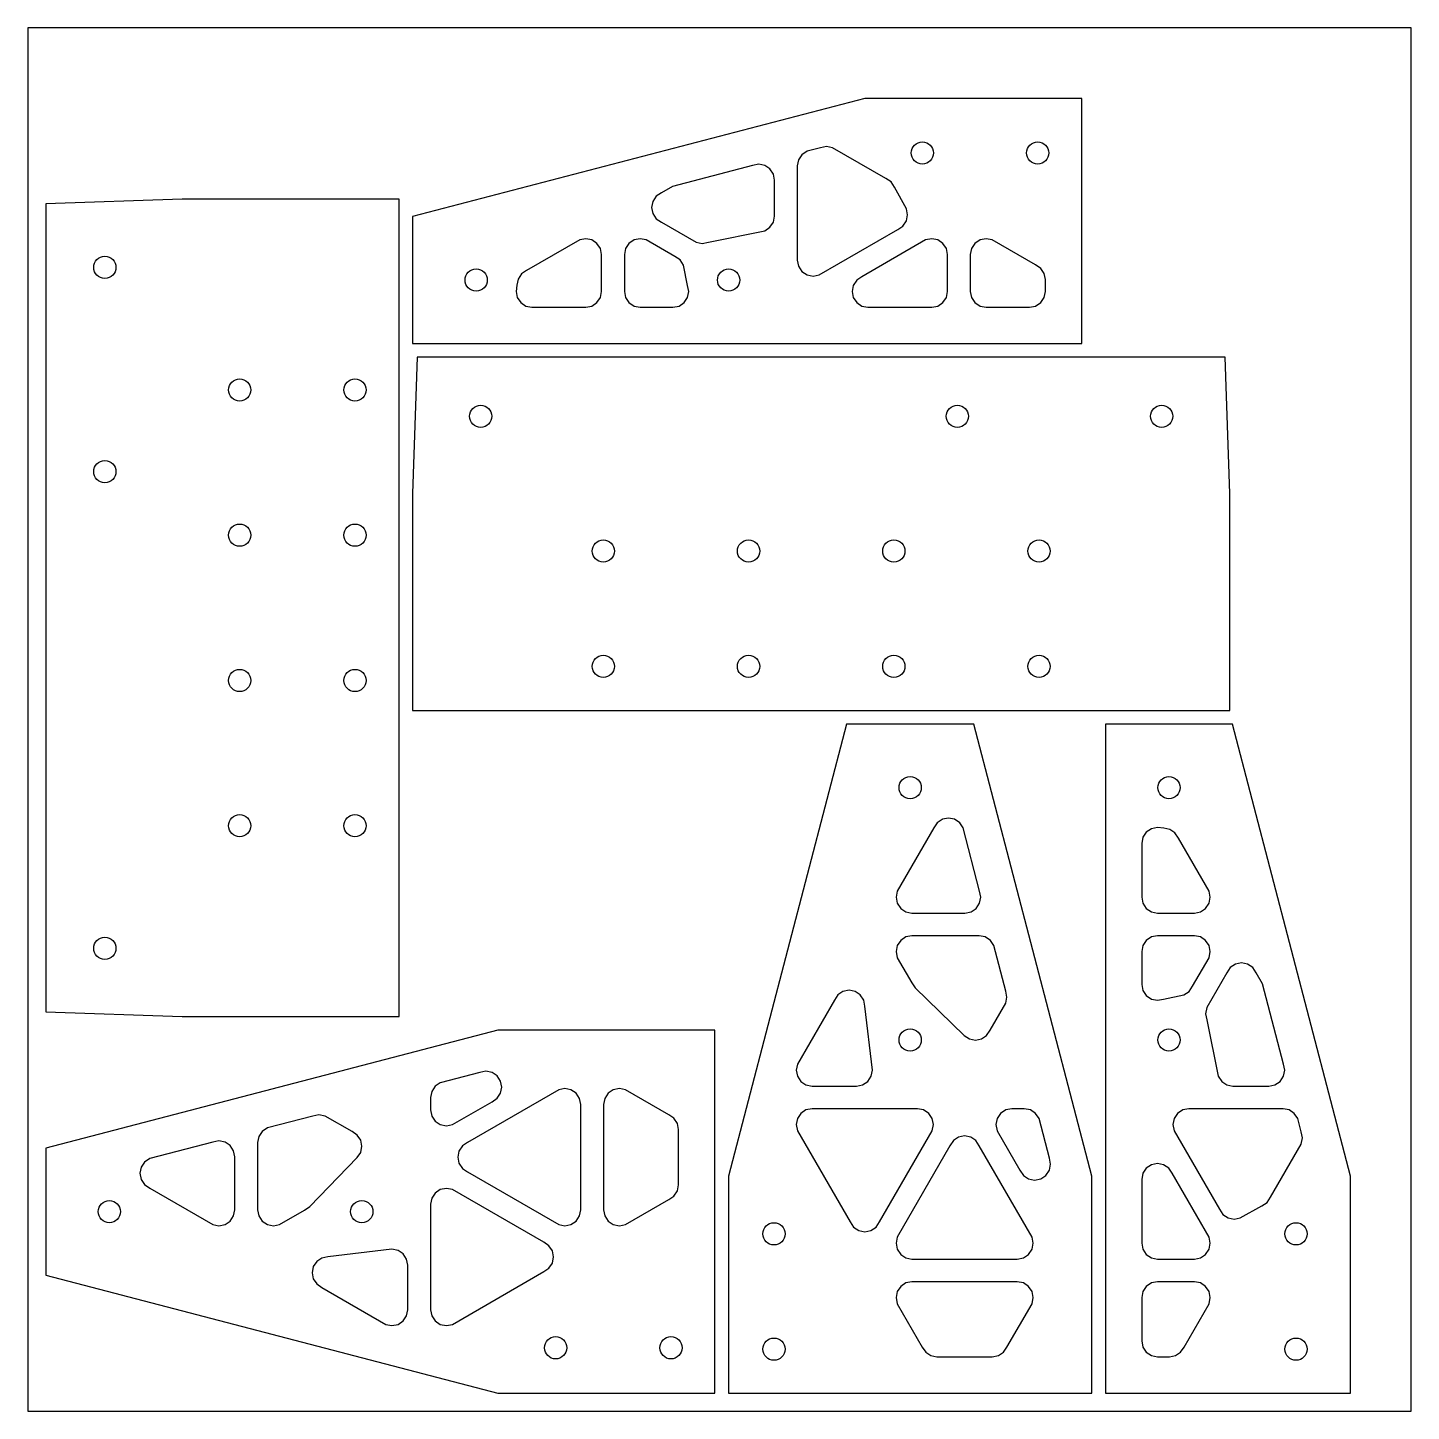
# Model space of a CAD drawing. Header units: millimetres. Extents: x 0 to 305, y 0 to 305.
import ezdxf

# ---------------------------------------------------------------- set-up
doc = ezdxf.new("R2010")
doc.units = ezdxf.units.MM

msp = doc.modelspace()

# ---------------------------------------------------------------- linework, layer by layer
at = {"layer": 'CUT'}
for points in [[(232.2, 235.2), (232.2, 289.2), (184.4, 289.2), (84.8, 263.2), (84.8, 235.2)], [(173.0423, 250.0923), (174.3817, 250.3587), (191.6822, 260.3472), (192.8177, 261.1059), (193.5764, 262.2414), (193.8428, 263.5808), (193.5764, 264.9201), (190.9498, 269.6751), (190.1911, 270.8106), (189.0556, 271.5693), (177.3134, 278.3487), (175.974, 278.6151), (174.6346, 278.3487), (171.7029, 277.5834), (170.5674, 276.8246), (169.8087, 275.6892), (169.5423, 274.3498), (169.5423, 253.5923), (169.8087, 252.2529), (170.5674, 251.1174), (171.7029, 250.3587)], [(148.6017, 257.2749), (149.9411, 257.5413), (162.3817, 260.0782), (163.5172, 260.8369), (164.2759, 261.9723), (164.5423, 263.3117), (164.5423, 271.2172), (164.2759, 272.5566), (163.5172, 273.6921), (162.3817, 274.4508), (161.0423, 274.7172), (159.7029, 274.4508), (142.0287, 269.8371), (139.5978, 268.4336), (138.4623, 267.6749), (137.7036, 266.5394), (137.4372, 265.2), (137.7036, 263.8606), (138.4623, 262.7251), (139.5978, 261.9664), (147.2624, 257.5413)], [(81.8, 87), (81.8, 267), (34, 267), (4, 266), (4, 88), (34, 87)], [(122.9372, 243.2), (124.2766, 243.4664), (125.4121, 244.2251), (126.1708, 245.3606), (126.4372, 246.7), (126.4372, 254.8077), (126.1708, 256.1471), (125.4121, 257.2826), (124.2766, 258.0413), (122.9372, 258.3077), (121.5978, 258.0413), (109.9173, 251.2975), (108.7818, 250.5388), (108.0231, 249.4033), (107.7567, 248.064), (107.5817, 246.7), (107.8481, 245.3606), (108.6068, 244.2251), (109.7423, 243.4664), (111.0817, 243.2)], [(142.1525, 243.2), (143.4919, 243.4664), (144.6274, 244.2251), (145.3861, 245.3606), (145.6525, 246.7), (145.3861, 248.0394), (144.4614, 252.5152), (143.7027, 253.6507), (142.5673, 254.4094), (136.2766, 258.0413), (134.9372, 258.3077), (133.5978, 258.0413), (132.4623, 257.2826), (131.7036, 256.1471), (131.4372, 254.8077), (131.4372, 246.7), (131.7036, 245.3606), (132.4623, 244.2251), (133.5978, 243.4664), (134.9372, 243.2)], [(199.1474, 243.2), (200.4868, 243.4664), (201.6223, 244.2251), (202.381, 245.3606), (202.6474, 246.7), (202.6474, 254.8077), (202.381, 256.1471), (201.6223, 257.2826), (200.4868, 258.0413), (199.1474, 258.3077), (197.808, 258.0413), (183.7651, 249.9336), (182.6296, 249.1749), (181.8709, 248.0394), (181.6045, 246.7), (181.8709, 245.3606), (182.6296, 244.2251), (183.7651, 243.4664), (185.1045, 243.2)], [(220.7, 243.2), (222.0394, 243.4664), (223.1749, 244.2251), (223.9336, 245.3606), (224.2, 246.7), (224.2, 249.2925), (223.9336, 250.6319), (223.1749, 251.7674), (222.0394, 252.5261), (212.4868, 258.0413), (211.1474, 258.3077), (209.808, 258.0413), (208.6726, 257.2826), (207.9139, 256.1471), (207.6474, 254.8077), (207.6474, 246.7), (207.9139, 245.3606), (208.6726, 244.2251), (209.808, 243.4664), (211.1474, 243.2)], [(84.8, 154.4), (264.8, 154.4), (264.8, 202.2), (263.8, 232.2), (85.8, 232.2), (84.8, 202.2)], [(154.4, 4), (234.4, 4), (234.4, 51.8), (208.4, 151.4), (180.4, 151.4), (154.4, 51.8)], [(237.4, 4), (291.4, 4), (291.4, 51.8), (265.4, 151.4), (237.4, 151.4)], [(191.2923, 113.2628), (191.5587, 111.9234), (192.3174, 110.7879), (193.4529, 110.0292), (194.7923, 109.7628), (206.4701, 109.7628), (207.8095, 110.0292), (208.945, 110.7879), (209.7037, 111.9234), (209.9701, 113.2628), (209.7037, 114.6022), (206.0718, 128.515), (205.3131, 129.6505), (204.1777, 130.4092), (202.8383, 130.6756), (201.4989, 130.4092), (201.4819, 130.403), (200.3464, 129.6443), (199.5877, 128.5088), (191.5587, 114.6022)], [(245.4, 113.2628), (245.6664, 111.9234), (246.4251, 110.7879), (247.5606, 110.0292), (248.9, 109.7628), (257.0077, 109.7628), (258.3471, 110.0292), (259.4826, 110.7879), (260.2413, 111.9234), (260.5077, 113.2628), (260.2413, 114.6022), (253.4975, 126.2827), (252.7388, 127.4182), (251.6033, 128.1769), (250.264, 128.4433), (248.9, 128.6183), (247.5606, 128.3519), (246.4251, 127.5932), (245.6664, 126.4577), (245.4, 125.1183)], [(191.2923, 101.2628), (191.5587, 99.9234), (194.7449, 94.4047), (195.5036, 93.2692), (206.2996, 82.7956), (207.4351, 82.0369), (208.7745, 81.7704), (210.1139, 82.0369), (211.2494, 82.7956), (212.0081, 83.931), (215.4532, 89.8982), (215.7197, 91.2376), (215.4532, 92.577), (212.8362, 102.6022), (212.0775, 103.7377), (210.942, 104.4964), (209.6027, 104.7628), (194.7923, 104.7628), (193.4529, 104.4964), (192.3174, 103.7377), (191.5587, 102.6022)], [(245.4, 94.0475), (245.6664, 92.7081), (246.4251, 91.5726), (247.5606, 90.8139), (248.9, 90.5475), (250.2394, 90.8139), (254.7152, 91.7386), (255.8507, 92.4973), (256.6094, 93.6327), (260.2413, 99.9234), (260.5077, 101.2628), (260.2413, 102.6022), (259.4826, 103.7377), (258.3471, 104.4964), (257.0077, 104.7628), (248.9, 104.7628), (247.5606, 104.4964), (246.4251, 103.7377), (245.6664, 102.6022), (245.4, 101.2628)], [(259.4749, 87.5983), (259.7413, 86.2589), (262.2782, 73.8183), (263.0369, 72.6828), (264.1723, 71.9241), (265.5117, 71.6577), (273.4172, 71.6577), (274.7566, 71.9241), (275.8921, 72.6828), (276.6508, 73.8183), (276.9172, 75.1577), (276.6508, 76.4971), (272.0371, 94.1713), (270.6336, 96.6022), (269.8749, 97.7377), (268.7394, 98.4964), (267.4, 98.7628), (266.0606, 98.4964), (264.9251, 97.7377), (264.1664, 96.6022), (259.7413, 88.9376)], [(169.2923, 75.1577), (169.5587, 73.8183), (170.3174, 72.6828), (171.4529, 71.9241), (172.7923, 71.6577), (182.5958, 71.6577), (183.9352, 71.9241), (185.0707, 72.6828), (185.8294, 73.8183), (186.0958, 75.1577), (184.435, 89.2612), (184.1686, 90.6006), (183.4099, 91.7361), (182.2744, 92.4948), (180.935, 92.7612), (179.5956, 92.4948), (178.4601, 91.7361), (177.7014, 90.6006), (169.5587, 76.4971)], [(151.4, 4), (151.4, 84), (103.6, 84), (4, 58), (4, 30), (103.6, 4)], [(92.2423, 62.8923), (93.5817, 63.1587), (102.2994, 68.1919), (103.4349, 68.9506), (104.1936, 70.0861), (104.46, 71.4255), (104.1936, 72.7649), (103.4349, 73.9004), (102.2994, 74.6591), (100.96, 74.9255), (99.6207, 74.6591), (90.9029, 72.3834), (89.7674, 71.6246), (89.0087, 70.4892), (88.7423, 69.1498), (88.7423, 66.3923), (89.0087, 65.0529), (89.7674, 63.9174), (90.9029, 63.1587)], [(118.3474, 40.8923), (119.6868, 41.1587), (120.8223, 41.9174), (121.581, 43.0529), (121.8474, 44.3923), (121.8474, 67.6077), (121.581, 68.9471), (120.8223, 70.0826), (119.6868, 70.8413), (118.3474, 71.1077), (117.008, 70.8413), (96.9029, 59.2336), (95.7674, 58.4749), (95.0087, 57.3394), (94.7423, 56), (95.0087, 54.6606), (95.7674, 53.5251), (96.9029, 52.7664), (117.008, 41.1587)], [(130.3474, 40.8923), (131.6868, 41.1587), (141.2394, 46.6739), (142.3749, 47.4326), (143.1336, 48.5681), (143.4, 49.9075), (143.4, 62.0925), (143.1336, 63.4319), (142.3749, 64.5674), (141.2394, 65.3261), (131.6868, 70.8413), (130.3474, 71.1077), (129.008, 70.8413), (127.8726, 70.0826), (127.1139, 68.9471), (126.8474, 67.6077), (126.8474, 44.3923), (127.1139, 43.0529), (127.8726, 41.9174), (129.008, 41.1587)], [(54.1372, 40.8923), (55.4766, 41.1587), (60.9953, 44.3449), (62.1308, 45.1036), (72.6044, 55.8996), (73.3631, 57.0351), (73.6296, 58.3745), (73.3631, 59.7139), (72.6044, 60.8494), (71.469, 61.6081), (65.5018, 65.0532), (64.1624, 65.3197), (62.823, 65.0532), (52.7978, 62.4362), (51.6623, 61.6775), (50.9036, 60.542), (50.6372, 59.2027), (50.6372, 44.3923), (50.9036, 43.0529), (51.6623, 41.9174), (52.7978, 41.1587)], [(169.2923, 63.1577), (169.5587, 61.8183), (181.1664, 41.7132), (181.9251, 40.5777), (183.0606, 39.819), (184.4, 39.5526), (185.7394, 39.819), (186.8749, 40.5777), (187.6336, 41.7132), (199.2413, 61.8183), (199.5077, 63.1577), (199.2413, 64.4971), (198.4826, 65.6326), (197.3471, 66.3913), (196.0077, 66.6577), (172.7923, 66.6577), (171.4529, 66.3913), (170.3174, 65.6326), (169.5587, 64.4971)], [(213.2923, 63.1577), (213.5587, 61.8183), (218.5919, 53.1006), (219.3506, 51.9651), (220.4861, 51.2064), (221.8255, 50.94), (223.1649, 51.2064), (224.3004, 51.9651), (225.0591, 53.1006), (225.3255, 54.44), (225.0591, 55.7793), (222.7834, 64.4971), (222.0246, 65.6326), (220.8892, 66.3913), (219.5498, 66.6577), (216.7923, 66.6577), (215.4529, 66.3913), (214.3174, 65.6326), (213.5587, 64.4971)], [(252.2923, 63.1577), (252.5587, 61.8183), (262.5472, 44.5178), (263.3059, 43.3823), (264.4414, 42.6236), (265.7808, 42.3572), (267.1201, 42.6236), (271.8751, 45.2502), (273.0106, 46.0089), (273.7693, 47.1444), (280.5487, 58.8866), (280.8151, 60.226), (280.5487, 61.5654), (279.7834, 64.4971), (279.0246, 65.6326), (277.8892, 66.3913), (276.5498, 66.6577), (255.7923, 66.6577), (254.4529, 66.3913), (253.3174, 65.6326), (252.5587, 64.4971)], [(42.1372, 40.8923), (43.4766, 41.1587), (44.6121, 41.9174), (45.3708, 43.0529), (45.6372, 44.3923), (45.6372, 56.0701), (45.3708, 57.4095), (44.6121, 58.545), (43.4766, 59.3037), (42.1372, 59.5701), (40.7978, 59.3037), (26.885, 55.6718), (25.7495, 54.9131), (24.9908, 53.7777), (24.7244, 52.4383), (24.9908, 51.0989), (24.997, 51.0819), (25.7557, 49.9464), (26.8912, 49.1877), (40.7978, 41.1587)], [(191.2923, 37.0526), (191.5587, 35.7132), (192.3174, 34.5777), (193.4529, 33.819), (194.7923, 33.5526), (218.0077, 33.5526), (219.3471, 33.819), (220.4826, 34.5777), (221.2413, 35.7132), (221.5077, 37.0526), (221.2413, 38.392), (209.6336, 58.4971), (208.8749, 59.6326), (207.7394, 60.3913), (206.4, 60.6577), (205.0606, 60.3913), (203.9251, 59.6326), (203.1664, 58.4971), (191.5587, 38.392)], [(245.4, 37.0526), (245.6664, 35.7132), (246.4251, 34.5777), (247.5606, 33.819), (248.9, 33.5526), (257.0077, 33.5526), (258.3471, 33.819), (259.4826, 34.5777), (260.2413, 35.7132), (260.5077, 37.0526), (260.2413, 38.392), (252.1336, 52.4349), (251.3749, 53.5704), (250.2394, 54.3291), (248.9, 54.5955), (247.5606, 54.3291), (246.4251, 53.5704), (245.6664, 52.4349), (245.4, 51.0955)], [(92.2423, 18.8923), (93.5817, 19.1587), (113.6868, 30.7664), (114.8223, 31.5251), (115.581, 32.6606), (115.8474, 34), (115.581, 35.3394), (114.8223, 36.4749), (113.6868, 37.2336), (93.5817, 48.8413), (92.2423, 49.1077), (90.9029, 48.8413), (89.7674, 48.0826), (89.0087, 46.9471), (88.7423, 45.6077), (88.7423, 22.3923), (89.0087, 21.0529), (89.7674, 19.9174), (90.9029, 19.1587)], [(80.2423, 18.8923), (81.5817, 19.1587), (82.7172, 19.9174), (83.4759, 21.0529), (83.7423, 22.3923), (83.7423, 32.1958), (83.4759, 33.5352), (82.7172, 34.6707), (81.5817, 35.4294), (80.2423, 35.6958), (66.1388, 34.035), (64.7994, 33.7686), (63.6639, 33.0099), (62.9052, 31.8744), (62.6388, 30.535), (62.9052, 29.1956), (63.6639, 28.0601), (64.7994, 27.3014), (78.9029, 19.1587)], [(191.2923, 25.0526), (191.5587, 23.7132), (197.0739, 14.1606), (197.8326, 13.0251), (198.9681, 12.2664), (200.3075, 12), (212.4925, 12), (213.8319, 12.2664), (214.9674, 13.0251), (215.7261, 14.1606), (221.2413, 23.7132), (221.5077, 25.0526), (221.2413, 26.392), (220.4826, 27.5274), (219.3471, 28.2861), (218.0077, 28.5526), (194.7923, 28.5526), (193.4529, 28.2861), (192.3174, 27.5274), (191.5587, 26.392)], [(245.4, 15.5), (245.6664, 14.1606), (246.4251, 13.0251), (247.5606, 12.2664), (248.9, 12), (251.4925, 12), (252.8319, 12.2664), (253.9674, 13.0251), (254.7261, 14.1606), (260.2413, 23.7132), (260.5077, 25.0526), (260.2413, 26.392), (259.4826, 27.5274), (258.3471, 28.2861), (257.0077, 28.5526), (248.9, 28.5526), (247.5606, 28.2861), (246.4251, 27.5274), (245.6664, 26.392), (245.4, 25.0526)]]:
    msp.add_lwpolyline(points, close=True, dxfattribs=at)
for centre in [(197.1, 277.2), (222.5, 277.2), (17, 252), (98.8, 249.2), (154.4, 249.2), (46.7, 225), (72.1, 225), (99.8, 219.2), (204.8, 219.2), (249.8, 219.2), (17, 207), (46.7, 193), (72.1, 193), (126.8, 189.5), (158.8, 189.5), (190.8, 189.5), (222.8, 189.5), (126.8, 164.1), (158.8, 164.1), (190.8, 164.1), (222.8, 164.1), (46.7, 161), (72.1, 161), (194.4, 137.4), (251.4, 137.4), (46.7, 129), (72.1, 129), (17, 102), (194.4, 81.8), (251.4, 81.8), (18, 44), (73.6, 44), (164.4, 39.1), (279.4, 39.1), (116.3, 14), (141.7, 14), (164.4, 13.7), (279.4, 13.7)]:
    msp.add_circle(centre, 2.45, dxfattribs=at)
at = {"layer": 'SHEET'}
msp.add_lwpolyline([(0, 0), (304.8, 0), (304.8, 304.8), (0, 304.8)], close=True, dxfattribs=at)

doc.saveas('drawing.dxf')
